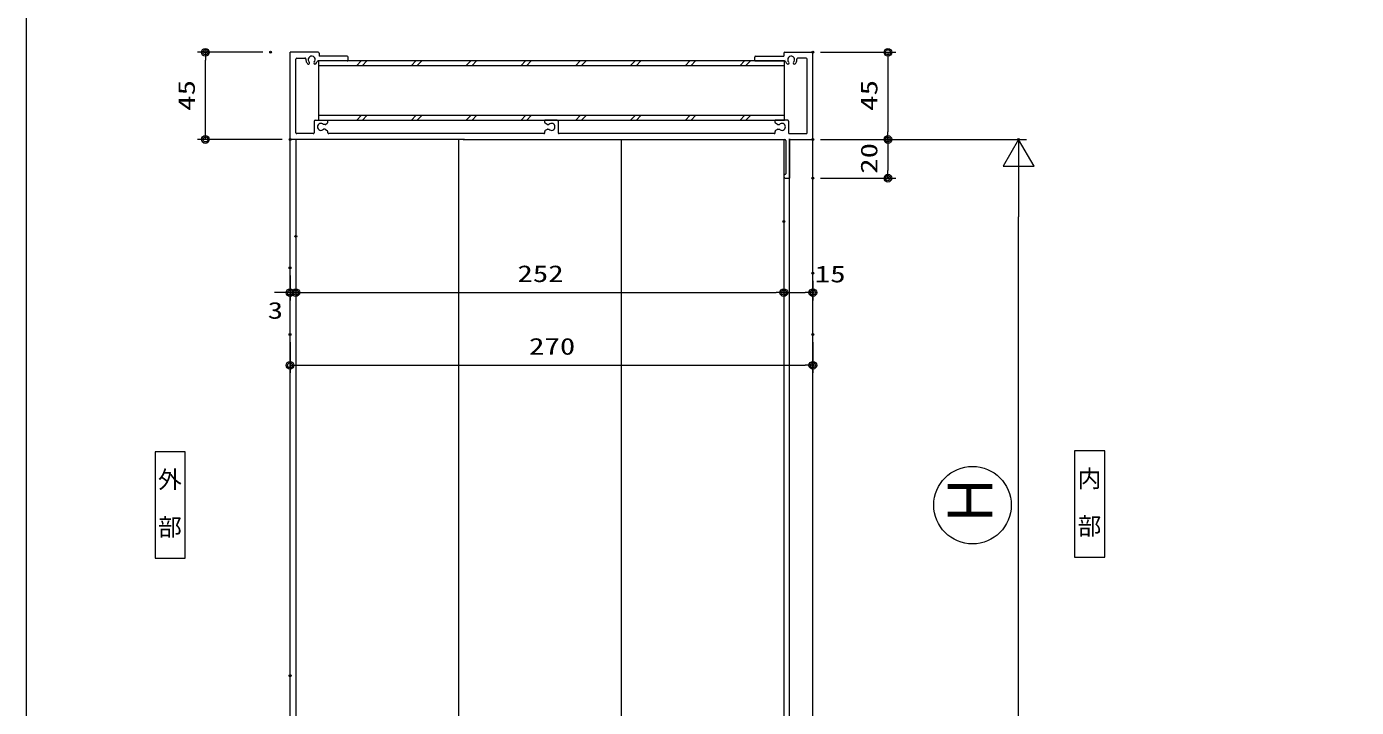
# Model space of a CAD drawing. Units: millimetres, scale not verified. Extents: x -791 to 791, y -562 to 562.
# Drawn here: x -791 to -104, y -211 to 141 of the extents above; entities that cross this region are included whole.
import ezdxf
from ezdxf.enums import TextEntityAlignment as Align

# ---------------------------------------------------------------- set-up
doc = ezdxf.new("R2010")
doc.units = ezdxf.units.MM
doc.header["$LTSCALE"] = 2
doc.header["$PDMODE"] = 32
doc.header["$PDSIZE"] = 1
doc.linetypes.add('DASHED2', pattern=[3, 2, -1])
doc.linetypes.add('DASHED3', pattern=[4, 3, -1])
for name, color, linetype, lineweight in [('0-2_USERZ', 3, 'Continuous', 9), ('0-3_F-1', 7, 'Continuous', 9), ('0-4__0-0_', 7, 'Continuous', 9), ('0-5__0-1_ADD_LINE', 4, 'DASHED3', 9), ('0-6__0-0_0', 3, 'Continuous', 9), ('0-7_0', 7, 'Continuous', 9), ('0-8_DEFPOINTS', 1, 'Continuous', 9), ('0-A_YSS_ZEN', 6, 'Continuous', 9), ('0-B_USER1', 4, 'Continuous', 9), ('0-C__0-7_', 7, 'Continuous', 9)]:
    doc.layers.add(name, color=color, linetype=linetype, lineweight=lineweight)
doc.styles.add('@ＭＳ ゴシック', font='')
doc.styles.add('ＭＳ ゴシック', font='')
doc.styles.get('@ＭＳ ゴシック').set_extended_font_data('@MS Gothic')
doc.styles.get('ＭＳ ゴシック').set_extended_font_data('MS Gothic')

# ---------------------------------------------------------------- blocks, each defined once
blk = doc.blocks.new('図枠')
at = {"layer": '0-3_F-1'}
blk.add_lwpolyline([(1581.2, 0), (0, 0), (0, 1124), (1581.2, 1124)], close=True, dxfattribs=at)
blk = doc.blocks.new('DOT1')
at = {"layer": '0-7_0'}
blk.add_line((0, 0), (-2, 0), dxfattribs=at)
for radius in [1, 0.65]:
    blk.add_circle((0, 0), radius, dxfattribs=at)
blk = doc.blocks.new('A$C0CB95243')
at = {"layer": '0-4__0-0_'}
for p, q in [((28.944, 129.996), (-0.054, 129.996)), ((-0.054, 39.996), (-0.054, 129.996)), ((6.946, 123.996), (15.422, 123.996)), ((29.944, 128.996), (29.944, 125.996)), ((58.942, 125.996), (29.944, 125.996)), ((59.94, 121.996), (59.94, 124.996)), ((479.898, 121.996), (479.898, 124.996)), ((480.896, 125.996), (509.894, 125.996)), ((509.948, 128.996), (509.948, 125.996)), ((510.948, 129.996), (539.946, 129.996)), ((532.946, 123.996), (524.47, 123.996)), ((5.946, 46.994), (5.946, 122.996)), ((58.942, 120.996), (28.926, 120.996)), ((480.896, 120.996), (510.912, 120.996)), ((533.946, 46.994), (533.946, 122.996)), ((24.944, 58.994), (24.944, 46.994)), ((25.944, 59.994), (38.942, 59.994)), ((36.152, 55.516), (34.512, 55.516)), ((36.452, 55.596), (38.442, 56.746)), ((38.942, 57.612), (38.942, 59.994)), ((275.972, 59.994), (262.974, 59.994)), ((262.974, 57.612), (262.974, 59.994)), ((265.466, 55.596), (263.474, 56.746)), ((265.766, 55.516), (267.404, 55.516)), ((276.972, 58.994), (276.972, 46.994)), ((513.948, 59.994), (500.95, 59.994)), ((500.95, 57.612), (500.95, 59.994)), ((503.442, 55.596), (501.45, 56.746)), ((503.742, 55.516), (505.38, 55.516)), ((514.948, 58.994), (514.948, 46.994)), ((23.944, 45.994), (6.946, 45.994)), ((36.152, 50.472), (34.512, 50.472)), ((36.452, 50.39), (38.442, 49.242)), ((38.942, 46.994), (38.942, 48.376)), ((261.974, 45.994), (39.942, 45.994)), ((262.974, 46.994), (262.974, 48.376)), ((265.466, 50.39), (263.474, 49.242)), ((265.766, 50.472), (267.404, 50.472)), ((499.95, 45.994), (277.972, 45.994)), ((500.95, 46.994), (500.95, 48.376)), ((503.442, 50.39), (501.45, 49.242)), ((503.742, 50.472), (505.38, 50.472)), ((515.948, 45.994), (532.946, 45.994)), ((180.148, 39.996), (-0.054, 39.996)), ((178.948, 39.996), (510.966, 39.996)), ((511.966, 38.996), (511.966, 4.58)), ((515.966, 38.996), (515.966, 0)), ((510.366, 1), (510.366, 3)), ((511.332, 3.998), (511.074, 3.956)), ((511.366, 0), (515.966, 0))]:
    blk.add_line(p, q, dxfattribs=at)
blk.add_lwpolyline([(516.966, 39.996), (539.946, 39.996), (539.946, 129.996)], dxfattribs=at)
for centre, radius, start, end in [((6.946, 122.996), 1, 90, 180), ((15.38, 122.996), 1, 348.34233, 87.48869), ((22.344, 122.396), 3.6, 314.47684, 210.52235), ((28.944, 128.996), 1, 0, 90), ((58.942, 124.996), 1, 0, 90), ((480.896, 124.996), 1, 90, 180), ((510.948, 128.996), 1, 90, 180), ((517.548, 122.396), 3.6, 329.47737, 225.52289), ((524.514, 122.996), 1, 92.51109, 191.65741), ((532.946, 122.996), 1, 0, 90), ((22.344, 122.396), 6, 176.18678, 210.52205), ((22.344, 122.396), 6, 210.5222, 225.52257), ((18.982, 118.972), 1.2, 225.52328, 45.5233), ((22.344, 122.396), 3.6, 210.52251, 225.5217), ((25.708, 118.972), 1.2, 134.47882, 314.47644), ((22.344, 122.396), 6, 314.47693, 339.89748), ((28.926, 119.987), 1, 90, 159.8992), ((58.942, 121.996), 1, 270, 0), ((480.896, 121.996), 1, 180, 270), ((510.912, 119.987), 1, 20.1008, 90), ((517.548, 122.396), 6, 181.03436, 181.07945), ((516.884, 122.093), 5.324, 199.291, 228.33313), ((514.186, 118.972), 1.2, 225.52328, 45.52092), ((520.91, 118.972), 1.2, 134.47646, 314.47644), ((517.548, 122.396), 3.6, 314.47803, 329.47722), ((517.548, 122.396), 6, 314.47716, 329.47752), ((517.548, 122.396), 6, 329.47768, 3.81297), ((25.944, 58.994), 1, 90, 180), ((31.944, 52.994), 3.6, 44.47685, 315.52289), ((36.152, 56.116), 0.6, 270, 299.99843), ((37.942, 57.612), 1, 300.00041, 0), ((263.974, 57.612), 1, 180, 239.99931), ((265.766, 56.116), 0.6, 240.0013, 270), ((269.974, 52.994), 3.6, 224.47684, 135.52299), ((275.972, 58.994), 1, 0, 90), ((501.95, 57.612), 1, 180, 239.99931), ((503.742, 56.116), 0.6, 240.0013, 270), ((507.95, 52.994), 3.6, 224.47684, 135.52299), ((513.948, 58.994), 1, 0, 90), ((6.946, 46.994), 1, 180, 270), ((23.944, 46.994), 1, 270, 0), ((36.152, 49.872), 0.6, 60.0013, 90), ((37.942, 48.376), 1, 0, 59.99931), ((39.942, 46.994), 1, 180, 270), ((261.974, 46.994), 1, 270, 0), ((263.974, 48.376), 1, 120.00041, 180), ((265.766, 49.872), 0.6, 90, 119.99844), ((277.972, 46.994), 1, 180, 270), ((499.95, 46.994), 1, 270, 0), ((501.95, 48.376), 1, 120.00041, 180), ((503.742, 49.872), 0.6, 90, 119.99844), ((515.948, 46.994), 1, 180, 270), ((532.946, 46.994), 1, 270, 0), ((510.966, 38.996), 1, 0, 90), ((516.966, 38.996), 1, 90, 180), ((511.366, 3), 1, 106.99899, 180), ((511.366, 1), 1, 180, 270), ((511.038, 4.954), 1, 286.99899, 338.02699)]:
    blk.add_arc(centre, radius, start, end, dxfattribs=at)
blk = doc.blocks.new('ALW1')
at = {"layer": '0-7_0'}
blk.add_line((0, 0), (-2, 0), dxfattribs=at)
blk.add_lwpolyline([(-0.6928, -0.4), (0, 0), (-0.6928, 0.4)], close=True, dxfattribs=at)
blk = doc.blocks.new('GAIBU_H')
at = {"layer": '0-B_USER1'}
blk.add_lwpolyline([(-10.44, -36.64), (10.44, -36.64), (10.44, 36.64), (-10.44, 36.64)], close=True, dxfattribs=at)
at = {"layer": '0-B_USER1', "style": '@ＭＳ ゴシック'}
blk.add_text('外\u3000部', height=11.98, rotation=270, dxfattribs=at).set_placement((-9.974, 25.84), align=Align.BOTTOM_LEFT)
blk = doc.blocks.new('NAIBU_H')
at = {"layer": '0-B_USER1'}
blk.add_lwpolyline([(-10.44, -36.64), (10.44, -36.64), (10.44, 36.64), (-10.44, 36.64)], close=True, dxfattribs=at)
at = {"layer": '0-B_USER1', "style": '@ＭＳ ゴシック'}
blk.add_text('内\u3000部', height=11.98, rotation=270, dxfattribs=at).set_placement((-9.974, 25.84), align=Align.BOTTOM_LEFT)

msp = doc.modelspace()

# ---------------------------------------------------------------- linework, layer by layer
at = {"layer": '0-2_USERZ'}
for p, q in [((-668.577, 127.437), (-702.281, 127.437)), ((-380.577, 127.437), (-341.814, 127.437)), ((-698.281, 86.437), (-698.281, 123.437)), ((-620.119, 120.637), (-617.819, 122.937)), ((-617.119, 120.637), (-614.819, 122.937)), ((-591.835, 120.637), (-589.535, 122.937)), ((-588.835, 120.637), (-586.535, 122.937)), ((-563.551, 120.637), (-561.251, 122.937)), ((-560.551, 120.637), (-558.251, 122.937)), ((-535.266, 120.637), (-532.966, 122.937)), ((-532.266, 120.637), (-529.966, 122.937)), ((-506.982, 120.637), (-504.682, 122.937)), ((-503.982, 120.637), (-501.682, 122.937)), ((-478.698, 120.637), (-476.398, 122.937)), ((-475.698, 120.637), (-473.398, 122.937)), ((-450.414, 120.637), (-448.114, 122.937)), ((-447.414, 120.637), (-445.114, 122.937)), ((-422.129, 120.637), (-419.829, 122.937)), ((-419.129, 120.637), (-416.829, 122.937)), ((-345.814, 123.437), (-345.814, 86.437)), ((-620.119, 92.436), (-617.819, 94.736)), ((-617.119, 92.436), (-614.819, 94.736)), ((-591.835, 92.436), (-589.535, 94.736)), ((-588.835, 92.436), (-586.535, 94.736)), ((-563.551, 92.436), (-561.251, 94.736)), ((-560.551, 92.436), (-558.251, 94.736)), ((-535.266, 92.436), (-532.966, 94.736)), ((-532.266, 92.436), (-529.966, 94.736)), ((-506.982, 92.436), (-504.682, 94.736)), ((-503.982, 92.436), (-501.682, 94.736)), ((-478.698, 92.436), (-476.398, 94.736)), ((-475.698, 92.436), (-473.398, 94.736)), ((-450.414, 92.436), (-448.114, 94.736)), ((-447.414, 92.436), (-445.114, 94.736)), ((-422.129, 92.436), (-419.829, 94.736)), ((-419.129, 92.436), (-416.829, 94.736)), ((-658.55, 82.437), (-702.281, 82.437)), ((-651.579, 82.437), (-651.579, -344.224)), ((-567.578, 82.437), (-567.578, -344.224)), ((-483.578, 82.437), (-483.578, -344.224)), ((-399.577, 82.437), (-399.577, -344.224)), ((-380.577, 82.437), (-341.814, 82.437)), ((-380.577, 82.437), (-341.814, 82.437)), ((-345.814, 78.437), (-345.814, 66.439)), ((-380.577, 62.439), (-341.814, 62.439)), ((-399.577, 36.03), (-399.577, -0.591)), ((-399.577, 36.03), (-399.577, -0.591)), ((-651.577, 28.449), (-651.577, -0.591)), ((-651.577, 28.449), (-651.577, -0.591)), ((-654.577, 12.174), (-654.577, -0.591)), ((-384.577, 9.399), (-384.577, -0.591)), ((-658.577, 3.409), (-662.577, 3.409)), ((-654.577, 3.409), (-651.577, 3.409)), ((-647.577, 3.409), (-643.577, 3.409)), ((-647.577, 3.409), (-403.577, 3.409)), ((-395.577, 3.409), (-388.577, 3.409)), ((-654.577, -22.252), (-654.577, -38.087)), ((-384.577, -22.252), (-384.577, -38.087)), ((-650.577, -34.087), (-388.577, -34.087))]:
    msp.add_line(p, q, dxfattribs=at)
for points in [[(-639.935, 122.937), (-639.935, 92.436), (-399.219, 92.436), (-399.219, 122.937)], [(-639.935, 120.637), (-399.219, 120.637), (-399.219, 122.937), (-639.935, 122.937)], [(-639.935, 92.436), (-399.219, 92.436), (-399.219, 94.736), (-639.935, 94.736)]]:
    msp.add_lwpolyline(points, close=True, dxfattribs=at)
at = {"layer": '0-2_USERZ', "linetype": 'DASHED2'}
for points in [[(-639.935, 120.637), (-399.219, 120.637), (-399.219, 122.937), (-639.935, 122.937)], [(-639.935, 92.436), (-399.219, 92.436), (-399.219, 94.736), (-639.935, 94.736)]]:
    msp.add_lwpolyline(points, close=True, dxfattribs=at)
at = {"layer": '0-5__0-1_ADD_LINE', "linetype": 'Continuous'}
msp.add_line((-654.552, -198.772), (-654.552, -194.314), dxfattribs=at)
at = {"layer": '0-5__0-1_ADD_LINE'}
msp.add_point((-654.552, -194.314), dxfattribs=at)
at = {"layer": '0-6__0-0_0'}
for p, q in [((-654.577, -181.284), (-654.577, 82.737)), ((-396.567, -181.284), (-396.567, 82.737)), ((-384.577, -181.284), (-384.577, 82.737)), ((-654.577, -369.224), (-654.577, -181.284)), ((-396.567, -279.224), (-396.567, -181.284)), ((-384.577, -279.224), (-384.577, -181.284))]:
    msp.add_line(p, q, dxfattribs=at)
at = {"layer": '0-8_DEFPOINTS'}
for p in [(-698.281, 127.437), (-664.577, 127.437), (-384.577, 127.437), (-654.55, 82.437), (-384.577, 82.437), (-384.577, 82.437), (-384.577, 82.437), (-345.814, 82.437), (-278.325, 82.437), (-384.577, 62.439), (-345.814, 62.439), (-399.577, 40.03), (-651.577, 32.449), (-654.577, 16.174), (-384.577, 13.399), (-651.577, 3.409), (-399.577, 3.409), (-384.577, 3.409), (-654.577, -18.252), (-384.577, -18.252), (-384.577, -34.087)]:
    msp.add_point(p, dxfattribs=at)
at = {"layer": '0-A_YSS_ZEN'}
for p, q in [((-380.577, 82.437), (-274.325, 82.437)), ((-278.325, -239.224), (-278.325, 42.437))]:
    msp.add_line(p, q, dxfattribs=at)
at = {"layer": '0-C__0-7_'}
msp.add_circle((-302.125, -106.28), 20, dxfattribs=at)

# ---------------------------------------------------------------- block references
at = {"layer": '0-2_USERZ'}
msp.add_blockref('図枠', (-790.6, -562), dxfattribs=at)
at = {"layer": '0-2_USERZ', "xscale": 2, "yscale": 2}
for p, rotation in [((-698.281, 127.437), 90), ((-345.814, 127.437), 90), ((-698.281, 82.437), 270), ((-345.814, 82.437), 270), ((-345.814, 82.437), 90), ((-345.814, 62.439), 270), ((-651.577, 3.409), 180), ((-651.577, 3.409), 180), ((-399.577, 3.409), 180), ((-654.577, -34.087), 180)]:
    msp.add_blockref('DOT1', p, dxfattribs=dict(at, rotation=rotation))
at = {"layer": '0-2_USERZ'}
for name, p, xscale, yscale in [('A$C0CB95243', (-654.55, 62.439), 0.5, 0.5), ('DOT1', (-654.577, 3.409), 2, 2), ('DOT1', (-399.577, 3.409), 2, 2), ('DOT1', (-384.577, 3.409), 2, 2), ('DOT1', (-384.577, -34.087), 2, 2)]:
    msp.add_blockref(name, p, dxfattribs=dict(at, xscale=xscale, yscale=yscale))
at = {"layer": '0-A_YSS_ZEN', "xscale": 20, "yscale": 20, "rotation": 90}
msp.add_blockref('ALW1', (-278.325, 82.437), dxfattribs=at)
at = {"layer": '0-B_USER1', "xscale": 0.75, "yscale": 0.75}
for name, p in [('GAIBU_H', (-716.46, -106.18)), ('NAIBU_H', (-241.611, -105.671))]:
    msp.add_blockref(name, p, dxfattribs=at)

# ---------------------------------------------------------------- texts
at = {"layer": '0-2_USERZ', "style": 'ＭＳ ゴシック', "width": 1.35}
for s, p in [('45', (-701.116, 97.223)), ('45', (-348.649, 97.223)), ('20', (-348.649, 64.724))]:
    msp.add_text(s, height=8.666, rotation=90, dxfattribs=at).set_placement(p, align=Align.BOTTOM_LEFT)
for s, p in [('252', (-537.149, 6.244)), ('15', (-383.56, 6.084)), ('3', (-666.097, -12.689)), ('270', (-531.149, -31.253))]:
    msp.add_text(s, height=8.666, dxfattribs=at).set_placement(p, align=Align.BOTTOM_LEFT)
at = {"layer": '0-C__0-7_', "style": 'ＭＳ ゴシック', "width": 0.9}
msp.add_text('Ｈ', height=23.09, rotation=90, dxfattribs=at).set_placement((-284.908, -117.972), align=Align.BOTTOM_LEFT)

doc.saveas('drawing.dxf')
